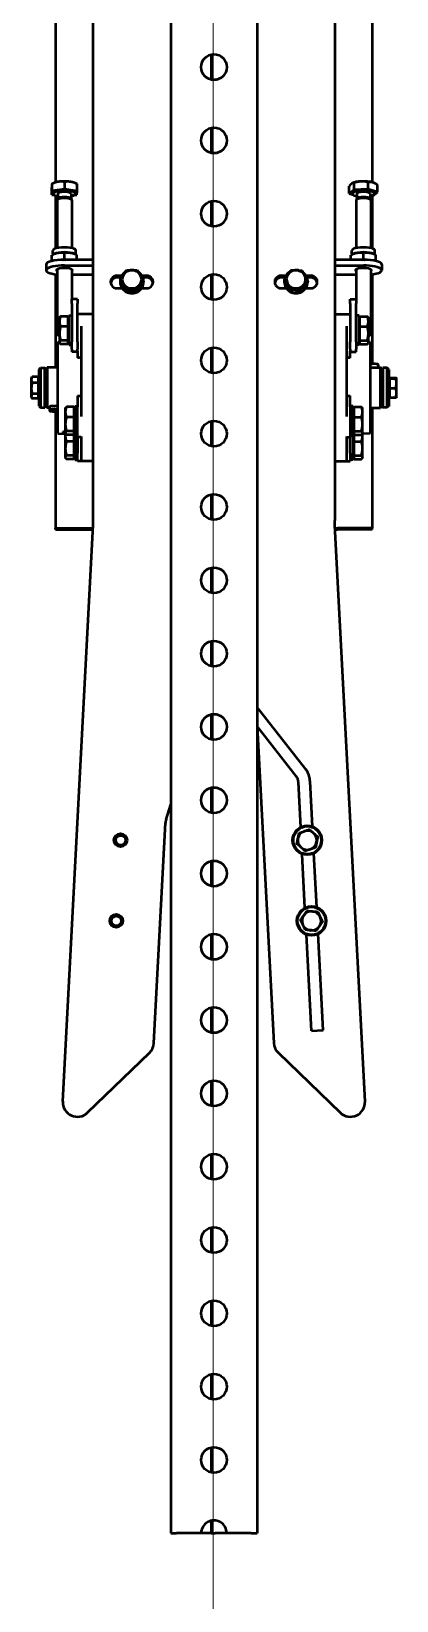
# Model space of a CAD drawing. Extents: x -3873 to 164127, y 7129 to 96529.
# Drawn here: x 54229 to 54479, y 54126 to 55197 of the extents above; entities that cross this region are included whole.
import ezdxf

# ---------------------------------------------------------------- set-up
doc = ezdxf.new("R2010")
doc.units = 0
doc.linetypes.add('CONTINOUS', pattern=[0])
doc.layers.add('LAYOUT Kromeka', color=1, linetype='CONTINUOUS', lineweight=5)
doc.layers.add('Visible (ISO)', color=7, linetype='CONTINUOUS', lineweight=50)

# ---------------------------------------------------------------- blocks, each defined once
blk = doc.blocks.new('Kafa koparma motorlu')
at = {"layer": 'Visible (ISO)', "color": 0, "transparency": 33554687}
for p, q in [((777.5, 569.3), (776.5, 568.3)), ((803.5, 568.3), (776.5, 568.3)), ((776.5, 568.3), (776.5, 565.3)), ((777.5, 569.3), (802.5, 569.3)), ((782.6, 569.9), (782.6, 574)), ((785.9, 569.9), (782.6, 569.9)), ((783.5, 574.6), (782.8, 574.2)), ((784.2, 574.6), (783.5, 574.6)), ((789.6, 574.6), (784.2, 574.6)), ((784.3, 569.9), (784.3, 569.3)), ((785.9, 569.9), (785.9, 574)), ((793.4, 569.9), (785.9, 569.9)), ((795.4, 574.6), (789.6, 574.6)), ((793.4, 569.9), (793.4, 574)), ((797.5, 569.9), (793.4, 569.9)), ((796.5, 574.6), (795.4, 574.6)), ((795.7, 569.9), (795.7, 569.3)), ((796.5, 574.6), (797.3, 574.2)), ((797.5, 569.9), (797.5, 574)), ((802.5, 569.3), (803.5, 568.3)), ((803.5, 568.3), (803.5, 565.3)), ((693.3, 558), (694.3, 558)), ((693.3, 558), (693.3, 534.4)), ((773.9, 558), (694.3, 558)), ((694.3, 558), (694.3, 534.4)), ((774.2, 560.2), (774.6, 561)), ((774.2, 558.4), (774.2, 560.2)), ((775, 560.2), (774.2, 560.2)), ((774.6, 557.6), (774.2, 558.4)), ((775, 558.4), (774.2, 558.4)), ((776.7, 562.3), (774.6, 562.3)), ((774.6, 561), (775, 560.2)), ((775, 558.4), (774.6, 557.6)), ((775, 560.2), (775, 558.4)), ((776.9, 564.3), (776.3, 563.7)), ((803.8, 563.7), (776.3, 563.7)), ((776.3, 562.3), (776.3, 563.7)), ((776.5, 565.3), (803.5, 565.3)), ((777.5, 564.3), (776.5, 565.3)), ((803.2, 564.3), (776.9, 564.3)), ((802.5, 564.3), (803.5, 565.3)), ((803.2, 564.3), (803.8, 563.7)), ((803.8, 556.5), (803.8, 563.7)), ((867.4, 558), (803.8, 558)), ((825.5, 555.9), (826.3, 556.8)), ((870.8, 557), (826.7, 557)), ((874.1, 564.5), (870.2, 564.5)), ((876.5, 560.5), (880.5, 560.5)), ((881.3, 558.9), (880.5, 560.5)), ((880.9, 559.8), (883.7, 559.8)), ((921.1, 558), (885, 558)), ((918, 557), (885.3, 557)), ((919.1, 556.6), (918.2, 557)), ((922.4, 556.6), (919, 556.6)), ((921.7, 560.6), (921.5, 558.8)), ((921.7, 560.6), (926.6, 560.6)), ((924.3, 560.4), (921.7, 560.6)), ((923, 559.7), (922.4, 559.7)), ((924.3, 560.4), (929.1, 560.4)), ((925.5, 551.8), (924.3, 560.4)), ((929.6, 559.5), (929.1, 560.4)), ((1436.2, 558), (930.1, 558)), ((303.3, 553.1), (696.4, 532.5)), ((741.4, 545.6), (741.4, 550.6)), ((742.4, 551.4), (742.1, 551.2)), ((742.6, 551.4), (742.4, 551.4)), ((748.7, 551.4), (742.6, 551.4)), ((743.9, 545.6), (743.9, 550.6)), ((756.9, 551.4), (748.7, 551.4)), ((753.4, 545.6), (753.4, 550.6)), ((758.6, 551.4), (756.9, 551.4)), ((757.9, 545.6), (757.9, 550.6)), ((758.9, 556.5), (758.6, 551.2)), ((758.9, 551.4), (758.6, 551.2)), ((758.9, 556.5), (821.2, 556.5)), ((759.2, 551.4), (758.9, 551.4)), ((765.2, 551.4), (759.2, 551.4)), ((760.5, 545.6), (760.5, 550.6)), ((773.4, 551.4), (765.2, 551.4)), ((770, 545.6), (770, 550.6)), ((775.9, 551.4), (773.4, 551.4)), ((775.9, 551.4), (776.2, 551.2)), ((776.9, 545.6), (776.9, 550.6)), ((814.4, 547), (814.5, 547)), ((814.4, 543), (814.4, 547)), ((816.4, 547), (814.5, 547)), ((816.4, 547), (821.3, 547)), ((839.2, 549), (819.2, 549)), ((819.2, 549), (819.2, 547)), ((819.8, 549.6), (819.8, 554.6)), ((822.3, 549.6), (819.8, 549.6)), ((820.7, 555.4), (820.4, 555.2)), ((821, 555.4), (820.7, 555.4)), ((827, 555.4), (821, 555.4)), ((821.2, 556.5), (821.3, 555.4)), ((847.4, 547), (821.3, 547)), ((821.5, 549.6), (821.5, 549)), ((822.3, 549.6), (822.3, 554.6)), ((831.8, 549.6), (822.3, 549.6)), ((835.2, 555.4), (827, 555.4)), ((831.8, 549.6), (831.8, 554.6)), ((838.7, 549.6), (831.8, 549.6)), ((837.7, 555.4), (835.2, 555.4)), ((836.9, 549.6), (836.9, 549)), ((837.7, 555.4), (838, 555.2)), ((838.7, 549.6), (838.7, 554.6)), ((839.2, 549), (839.2, 547)), ((847.4, 547), (850.4, 547)), ((850.4, 543), (850.4, 547)), ((870.8, 547), (850.4, 547)), ((867, 532.5), (867, 547)), ((873.5, 552), (873.5, 532.5)), ((877.3, 532.5), (877.3, 552)), ((877.7, 552), (881.8, 552)), ((918, 547), (885.3, 547)), ((919.1, 547.4), (918.2, 547)), ((922.4, 547.4), (919, 547.4)), ((924.2, 543.4), (925.5, 551.8)), ((925.5, 551.8), (930.4, 551.8)), ((295.6, 536.2), (336.3, 494)), ((739.9, 543), (745.4, 543)), ((739.9, 540.6), (739.9, 543)), ((739.9, 532.5), (739.9, 540.6)), ((756.8, 540.6), (740.2, 540.6)), ((757.4, 545), (740.9, 545)), ((740.9, 545), (740.9, 543)), ((743.9, 545.6), (741.4, 545.6)), ((743.2, 545.6), (743.2, 545)), ((753.4, 545.6), (743.9, 545.6)), ((756.4, 543), (745.4, 543)), ((757.9, 545.6), (753.4, 545.6)), ((756.4, 543), (776.9, 543)), ((756.4, 540.6), (756.4, 543)), ((777.4, 545), (757.4, 545)), ((757.4, 545), (757.4, 543)), ((760.5, 545.6), (757.9, 545.6)), ((758.3, 545.6), (758.3, 545)), ((759.7, 545.6), (759.7, 545)), ((770, 545.6), (760.5, 545.6)), ((776.9, 545.6), (770, 545.6)), ((832.1, 540.6), (770.3, 540.6)), ((775.1, 545.6), (775.1, 545)), ((784.6, 543), (776.9, 543)), ((777.4, 545), (777.4, 543)), ((814.9, 543), (810.5, 543)), ((814.9, 543), (816.4, 543)), ((821.3, 543), (816.4, 543)), ((821.3, 543), (828.8, 543)), ((828.8, 543), (835.1, 543)), ((835.1, 543), (847.4, 543)), ((840.2, 540.6), (840.2, 543)), ((840.2, 532.5), (840.2, 540.6)), ((850.4, 543), (847.4, 543)), ((877.3, 543.5), (880.5, 543.5)), ((881.3, 545.1), (880.5, 543.5)), ((880.9, 544.2), (883.7, 544.2)), ((921.4, 545.3), (921.7, 543.6)), ((921.7, 543.6), (924.2, 543.4)), ((923, 544.3), (922.4, 544.3)), ((924.2, 543.4), (929.1, 543.4)), ((929.6, 544.5), (929.1, 543.4)), ((696.4, 532.5), (699.5, 532.5)), ((699.5, 532.5), (1436.2, 532.5)), ((857.8, 512.6), (857.8, 516)), ((862.6, 514), (862.2, 514)), ((865.2, 513.5), (865.2, 516)), ((866.5, 516), (866.5, 512.9)), ((856.4, 509.8), (862.7, 513.5)), ((856.4, 509.8), (857.5, 509.8)), ((856.4, 502.2), (856.4, 509.8)), ((862.7, 513.5), (863.8, 513.5)), ((856.4, 502.2), (857.5, 502.2)), ((862.7, 498.5), (856.4, 502.2)), ((857.8, 496), (857.8, 499.4)), ((862.6, 498), (862.2, 498)), ((862.7, 498.5), (863.8, 498.5)), ((865.2, 496), (865.2, 498.5)), ((866.5, 499.1), (866.5, 496)), ((343, 490.9), (493.2, 483.1)), ((495.6, 482.6), (505.8, 479.5)), ((8.7, 479.5), (8.7, 475.5)), ((1436.2, 479.5), (8.7, 479.5)), ((8.7, 458.7), (8.7, 475.5)), ((8.7, 457), (8.7, 458.7)), ((8.7, 452), (8.7, 457)), ((17.3, 452), (8.7, 452)), ((8.7, 452), (8.7, 449.2)), ((67.3, 452), (50.2, 452)), ((117.3, 452), (100.2, 452)), ((167.3, 452), (150.2, 452)), ((217.3, 452), (200.2, 452)), ((267.3, 452), (250.2, 452)), ((317.3, 452), (300.2, 452)), ((367.3, 452), (350.2, 452)), ((417.3, 452), (400.2, 452)), ((467.3, 452), (450.2, 452)), ((517.3, 452), (500.2, 452)), ((567.3, 452), (550.2, 452)), ((617.3, 452), (600.2, 452)), ((667.3, 452), (650.2, 452)), ((717.3, 452), (700.2, 452)), ((767.3, 452), (750.2, 452)), ((817.3, 452), (800.2, 452)), ((867.3, 452), (850.2, 452)), ((917.3, 452), (900.2, 452)), ((967.3, 452), (950.2, 452)), ((1017.3, 452), (1000.2, 452)), ((8.7, 441.3), (8.7, 449.2)), ((8.7, 424.5), (8.7, 441.3)), ((8.7, 424.5), (8.7, 420.5)), ((2360.3, 420.5), (8.7, 420.5)), ((559, 420.4), (343, 409.1)), ((525, 393.8), (559.2, 420.5)), ((530, 387.5), (572.1, 420.5)), ((336.3, 406), (295.6, 363.8)), ((856.3, 390.6), (856.7, 398.1)), ((856.7, 398.1), (863.1, 401.5)), ((856.7, 398.1), (857.7, 398.1)), ((857.8, 400.6), (857.8, 404)), ((862.6, 402), (862.2, 402)), ((863.1, 401.5), (864.2, 401.5)), ((865.2, 401.5), (865.2, 404)), ((866.5, 404), (866.5, 400.9)), ((351.3, 383.5), (417.1, 386.9)), ((435.4, 387.9), (472, 389.8)), ((490.3, 390.7), (521.1, 392.4)), ((856.3, 390.6), (857.3, 390.6)), ((862.3, 386.5), (856.3, 390.6)), ((857.8, 384), (857.8, 387.4)), ((862.6, 386), (862.2, 386)), ((862.3, 386.5), (863.4, 386.5)), ((865.2, 384), (865.2, 386.5)), ((866.5, 387.1), (866.5, 384)), ((351.3, 383.5), (351.8, 375.5)), ((351.8, 375.5), (417.5, 378.9)), ((435.8, 379.9), (472.4, 381.8)), ((490.7, 382.8), (521.5, 384.4)), ((303.3, 346.9), (696.4, 367.5)), ((693.3, 342), (693.3, 365.6)), ((694.3, 342), (694.3, 365.6)), ((696.4, 367.5), (699.5, 367.5)), ((2195.1, 367.5), (699.5, 367.5)), ((739.9, 367.5), (739.9, 359.4)), ((840.2, 367.5), (840.2, 359.4)), ((867, 353), (867, 367.5)), ((873.5, 367.5), (873.5, 348)), ((877.3, 348), (877.3, 367.5)), ((739.9, 359.4), (739.9, 357)), ((745.4, 357), (739.9, 357)), ((740.2, 359.4), (756.8, 359.4)), ((740.9, 355), (740.9, 357)), ((740.9, 355), (757.4, 355)), ((741.4, 354.4), (743.9, 354.4)), ((741.4, 354.4), (741.4, 349.4)), ((743.2, 354.4), (743.2, 355)), ((743.9, 354.4), (743.9, 349.4)), ((743.9, 354.4), (753.4, 354.4)), ((745.4, 357), (756.4, 357)), ((753.4, 354.4), (753.4, 349.4)), ((753.4, 354.4), (757.9, 354.4)), ((756.4, 359.4), (756.4, 357)), ((776.9, 357), (756.4, 357)), ((757.4, 355), (757.4, 357)), ((757.4, 355), (777.4, 355)), ((757.9, 354.4), (760.5, 354.4)), ((757.9, 354.4), (757.9, 349.4)), ((758.3, 354.4), (758.3, 355)), ((759.7, 354.4), (759.7, 355)), ((760.5, 354.4), (760.5, 349.4)), ((760.5, 354.4), (770, 354.4)), ((770, 354.4), (770, 349.4)), ((770, 354.4), (776.9, 354.4)), ((770.3, 359.4), (832.1, 359.4)), ((775.1, 354.4), (775.1, 355)), ((776.9, 357), (784.6, 357)), ((776.9, 354.4), (776.9, 349.4)), ((777.4, 355), (777.4, 357)), ((810.5, 357), (814.9, 357)), ((814.4, 357), (814.4, 353)), ((816.4, 357), (814.9, 357)), ((816.4, 357), (821.3, 357)), ((828.8, 357), (821.3, 357)), ((835.1, 357), (828.8, 357)), ((847.4, 357), (835.1, 357)), ((840.2, 359.4), (840.2, 357)), ((847.4, 357), (850.4, 357)), ((850.4, 357), (850.4, 353)), ((877.3, 356.5), (880.5, 356.5)), ((881.3, 354.9), (880.5, 356.5)), ((880.9, 355.8), (883.7, 355.8)), ((922.5, 357.7), (921.8, 355.4)), ((923, 355.7), (922.4, 355.7)), ((924.9, 354.4), (922.5, 357.7)), ((922.5, 357.7), (927.4, 357.7)), ((925.4, 344.7), (924.9, 354.4)), ((924.9, 354.4), (929.8, 354.4)), ((929.6, 355.5), (929.5, 355.6)), ((742.4, 348.6), (742.1, 348.8)), ((742.4, 348.6), (742.6, 348.6)), ((742.6, 348.6), (748.7, 348.6)), ((748.7, 348.6), (756.9, 348.6)), ((756.9, 348.6), (758.6, 348.6)), ((758.9, 348.6), (758.6, 348.8)), ((758.9, 343.5), (758.6, 348.8)), ((758.9, 348.6), (759.2, 348.6)), ((821.2, 343.5), (758.9, 343.5)), ((759.2, 348.6), (765.2, 348.6)), ((765.2, 348.6), (773.4, 348.6)), ((773.4, 348.6), (775.9, 348.6)), ((775.9, 348.6), (776.2, 348.8)), ((776.3, 343.5), (776.3, 336.3)), ((803.8, 343.5), (803.8, 336.3)), ((814.5, 353), (814.4, 353)), ((814.5, 353), (816.4, 353)), ((821.3, 353), (816.4, 353)), ((819.2, 351), (819.2, 353)), ((819.2, 351), (839.2, 351)), ((819.8, 350.4), (822.3, 350.4)), ((819.8, 350.4), (819.8, 345.4)), ((820.7, 344.6), (820.4, 344.8)), ((820.7, 344.6), (821, 344.6)), ((821, 344.6), (827, 344.6)), ((821.2, 343.5), (821.3, 344.6)), ((821.3, 353), (847.4, 353)), ((821.5, 350.4), (821.5, 351)), ((822.3, 350.4), (822.3, 345.4)), ((822.3, 350.4), (831.8, 350.4)), ((825.5, 344.1), (826.3, 343.2)), ((870.8, 343), (826.7, 343)), ((827, 344.6), (835.2, 344.6)), ((831.8, 350.4), (831.8, 345.4)), ((831.8, 350.4), (838.7, 350.4)), ((835.2, 344.6), (837.7, 344.6)), ((836.9, 350.4), (836.9, 351)), ((837.7, 344.6), (838, 344.8)), ((838.7, 350.4), (838.7, 345.4)), ((839.2, 351), (839.2, 353)), ((850.4, 353), (847.4, 353)), ((870.8, 353), (850.4, 353)), ((877.7, 348), (881.8, 348)), ((918, 353), (885.3, 353)), ((918, 343), (885.3, 343)), ((919.1, 352.6), (918.2, 353)), ((919.1, 343.4), (918.2, 343)), ((922.4, 352.6), (919, 352.6)), ((922.4, 343.4), (919, 343.4)), ((921, 342.5), (921, 341.6)), ((923.4, 338.3), (925.4, 344.7)), ((925.4, 344.7), (930.2, 344.7)), ((693.3, 342), (694.3, 342)), ((776.3, 342), (694.3, 342)), ((776.3, 336.3), (803.8, 336.3)), ((776.9, 335.7), (776.3, 336.3)), ((777.5, 335.7), (776.5, 334.7)), ((803.5, 334.7), (776.5, 334.7)), ((776.5, 331.7), (776.5, 334.7)), ((776.9, 335.7), (803.2, 335.7)), ((802.5, 335.7), (803.5, 334.7)), ((803.2, 335.7), (803.8, 336.3)), ((803.5, 331.7), (803.5, 334.7)), ((803.8, 337.7), (805.5, 337.7)), ((867.4, 342), (806.2, 342)), ((874.1, 335.5), (870.2, 335.5)), ((876.5, 339.5), (880.5, 339.5)), ((881.3, 341.1), (880.5, 339.5)), ((880.9, 340.2), (883.7, 340.2)), ((921, 342), (885, 342)), ((921, 341.6), (923.4, 338.3)), ((923, 340.3), (922.4, 340.3)), ((923.4, 338.3), (928.3, 338.3)), ((929.6, 340.5), (929.5, 340.3)), ((1902.2, 342), (930.1, 342)), ((776.5, 331.7), (803.5, 331.7)), ((777.5, 330.7), (776.5, 331.7)), ((802.5, 330.7), (777.5, 330.7)), ((783.4, 330.1), (789.8, 330.1)), ((783.4, 330.1), (783.4, 326)), ((783.5, 325.4), (786.6, 325.4)), ((783.5, 325.4), (783.5, 325.4)), ((784.3, 330.1), (784.3, 330.7)), ((786.6, 325.4), (793.1, 325.4)), ((789.8, 330.1), (796.4, 330.1)), ((789.8, 330.1), (789.8, 326)), ((793.1, 325.4), (796.5, 325.4)), ((795.7, 330.1), (795.7, 330.7)), ((796.4, 330.1), (796.4, 326)), ((796.4, 330.1), (796.7, 330.1)), ((796.5, 325.4), (796.5, 325.4)), ((796.5, 325.4), (796.6, 325.4)), ((796.7, 330.1), (796.7, 326)), ((802.5, 330.7), (803.5, 331.7))]:
    blk.add_line(p, q, dxfattribs=at)
for centre, radius in [((426.4, 516.6), 4.5), ((426.4, 516.6), 4.2), ((426.4, 516.6), 4), ((426.4, 516.6), 3.32), ((481.4, 513.7), 4.5), ((481.4, 513.7), 4.2), ((481.4, 513.7), 4), ((481.4, 513.7), 3.32), ((58.7, 450), 8.75), ((108.7, 450), 8.75), ((158.7, 450), 8.75), ((208.7, 450), 8.75), ((258.7, 450), 8.75), ((308.7, 450), 8.75), ((358.7, 450), 8.75), ((408.7, 450), 8.75), ((458.7, 450), 8.75), ((508.7, 450), 8.75), ((558.7, 450), 8.75), ((608.7, 450), 8.75), ((658.7, 450), 8.75), ((708.7, 450), 8.75), ((758.7, 450), 8.75), ((808.7, 450), 8.75), ((858.7, 450), 8.75), ((908.7, 450), 8.75), ((958.7, 450), 8.75), ((1008.7, 450), 8.75), ((481.4, 386.3), 10), ((426.4, 383.4), 10), ((426.4, 383.4), 9.5), ((481.4, 386.3), 9.5)]:
    blk.add_circle(centre, radius, dxfattribs=at)
for centre, radius, start, end in [((302.8, 543.1), 10, 87, 224), ((343.5, 500.9), 10, 224, 267), ((492.6, 473.1), 10, 72.9822, 87), ((8.7, 450), 8.75, 270, 90), ((343.5, 399.1), 10, 93, 136), ((426.4, 383.4), 6.5, 115.1483, 175.1483), ((426.4, 383.4), 6.5, 55.1483, 115.1483), ((426.4, 383.4), 6.5, 355.1483, 55.1483), ((481.4, 386.3), 6.5, 139.0675, 199.0675), ((481.4, 386.3), 6.5, 79.0675, 139.0675), ((481.4, 386.3), 6.5, 19.0675, 79.0675), ((481.4, 386.3), 6.5, 319.0675, 19.0675), ((426.4, 383.4), 6.5, 175.1483, 235.1483), ((426.4, 383.4), 6.5, 235.1483, 295.1483), ((426.4, 383.4), 6.5, 295.1483, 355.1483), ((481.4, 386.3), 6.5, 199.0675, 259.0675), ((481.4, 386.3), 6.5, 259.0675, 319.0675), ((302.8, 356.9), 10, 136, 273)]:
    blk.add_arc(centre, radius, start, end, dxfattribs=at)
for centre, major_axis, ratio, start_param, end_param in [((774.6, 559.3), (0, -3), 0.258819, 0.367208, 5.915977), ((826.7, 552), (0, 5), 0.258819, 5.460179, 6.554419), ((870.2, 552), (0, 12.5), 0.258819, 4.712389, 7.442465), ((870.2, 552), (0, 5.5), 0.258819, 2.711893, 6.712885), ((874.1, 552), (0, 12.5), 0.258819, 4.712389, 6.283185), ((880.4, 552), (0, 7.8), 0.258819, 3.624213, 5.800565), ((883.7, 552), (0, -7.8), 0.258819, 0, 3.141593), ((918, 552), (0, -5), 0.258819, 0, 3.141593), ((918.9, 552), (0, -4.59), 0.258819, 0.118474, 3.023119), ((922.4, 552), (0, -7.7), 0.258819, 5.351684, 10.356279), ((922.4, 552), (0, -4.59), 0.258819, 0, 3.141593), ((923, 552), (0, -7.7), 0.258819, 0, 3.141593), ((928.6, 552), (0, -8.5), 0.258819, 2.077814, 2.658973), ((825.8, 552), (0, 4.08), 0.258819, 5.697609, 6.868762), ((928.6, 552), (0, -8.5), 0.258819, 0.48262, 1.030617), ((928.6, 552), (0, -8.5), 0.258819, 1.030617, 2.077814), ((695.2, 534.4), (0, -7.4), 0.258819, 4.712389, 4.94984), ((695.2, 534.4), (0, -3.4), 0.258819, 4.712389, 5.269984), ((862.2, 506), (0, 8), 0.965926, 0, 3.141593), ((862.6, 506), (0, 8), 0.965926, 5.302298, 10.405665), ((862.2, 516), (0, 4.5), 0.965926, 4.712389, 7.853982), ((860.9, 516), (0, 4.5), 0.965926, 4.712389, 6.133769), ((863.9, 506), (0, -6.5), 0.965926, 3.665191, 4.712389), ((863.9, 506), (0, -6.5), 0.965926, 4.712389, 5.759587), ((863.9, 506), (0, 6.5), 0.965926, 5.759587, 6.806784), ((863.9, 506), (0, 6.5), 0.965926, 4.712389, 5.759587), ((863.9, 506), (0, 6.5), 0.965926, 3.665191, 4.712389), ((862.6, 506), (0, 8), 0.965926, 4.555488, 4.86929), ((862.2, 496), (0, -4.5), 0.965926, 4.712389, 7.853982), ((863.9, 506), (0, -6.5), 0.965926, 5.759587, 6.806784), ((860.9, 496), (0, -4.5), 0.965926, 0.149416, 1.570796), ((862.2, 404), (0, 4.5), 0.965926, 4.712389, 7.853982), ((860.9, 404), (0, 4.5), 0.965926, 4.712389, 6.133769), ((862.2, 394), (0, 8), 0.965926, 0, 3.141593), ((862.6, 394), (0, 8), 0.965926, 5.267146, 10.370253), ((863.9, 394), (0, -6.5), 0.965926, 3.611199, 4.658396), ((863.9, 394), (0, 6.5), 0.965926, 5.705594, 6.752791), ((863.9, 394), (0, 6.5), 0.965926, 4.658396, 5.705594), ((863.9, 394), (0, -6.5), 0.965926, 4.658396, 5.705594), ((863.9, 394), (0, -6.5), 0.965926, 5.705594, 6.752791), ((863.9, 394), (0, 6.5), 0.965926, 3.611199, 4.658396), ((862.6, 394), (0, 8), 0.965926, 4.497272, 4.815197), ((862.2, 384), (0, -4.5), 0.965926, 4.712389, 7.853982), ((860.9, 384), (0, -4.5), 0.965926, 0.149416, 1.570796), ((695.2, 365.6), (0, 7.4), 0.258819, 1.333345, 1.570796), ((695.2, 365.6), (0, 3.4), 0.258819, 1.013201, 1.570796), ((870.2, 348), (0, 5.5), 0.258819, 2.711893, 6.712885), ((880.4, 348), (0, 7.8), 0.258819, 3.624213, 5.800565), ((883.7, 348), (0, -7.8), 0.258819, 0, 3.141593), ((922.4, 348), (0, -7.7), 0.258819, 5.351684, 10.356279), ((923, 348), (0, -7.7), 0.258819, 0, 3.141593), ((928.6, 348), (0, -8.5), 0.258819, 1.751227, 2.658973), ((805.5, 340.7), (0, 3), 0.258819, 3.141593, 5.915977), ((825.8, 348), (0, -4.08), 0.258819, 5.697609, 6.868762), ((826.7, 348), (0, -5), 0.258819, 6.011952, 7.106192), ((870.2, 348), (0, -12.5), 0.258819, 5.123906, 7.853982), ((874.1, 348), (0, -12.5), 0.258819, 0, 1.570796), ((918, 348), (0, -5), 0.258819, 0, 3.141593), ((918.9, 348), (0, -4.59), 0.258819, 0.118474, 3.023119), ((922.4, 348), (0, -4.59), 0.258819, 0, 3.141593), ((928.6, 348), (0, -8.5), 0.258819, 0.70403, 1.751227), ((928.6, 348), (0, -8.5), 0.258819, 0.48262, 0.70403)]:
    blk.add_ellipse(centre, major_axis=major_axis, ratio=ratio, start_param=start_param, end_param=end_param, dxfattribs=at)
for points, weights in [([(784.2, 574.6), (783.4, 574.6), (782.6, 574)], [1, 1.0379548493, 1]), ([(785.9, 574), (785, 574.6), (784.2, 574.6)], [1, 1.0379548493, 1]), ([(789.6, 574.6), (787.9, 574.6), (785.9, 574)], [1, 1.0379548493, 1]), ([(793.4, 574), (791.3, 574.6), (789.6, 574.6)], [1, 1.0379548493, 1]), ([(795.4, 574.6), (794.5, 574.6), (793.4, 574)], [1, 1.0379548493, 1]), ([(797.5, 574), (796.4, 574.6), (795.4, 574.6)], [1, 1.0379548493, 1]), ([(797.3, 574.2), (797.4, 574.1), (797.5, 574)], [1.00905583581, 1.00525568261, 1]), ([(876.5, 560.5), (876.5, 560.5), (876.5, 560.4)], [1, 1.00083792921, 1.00166678119]), ([(876.5, 560.5), (876.5, 560.5), (876.5, 560.5)], [1.00110281406, 1.00055338657, 1]), ([(880.5, 560.5), (880.5, 560.5), (880.5, 560.5)], [1, 1.00630568469, 1.01209732256]), ([(881.8, 552), (882.5, 556.3), (880.5, 560.5)], [1, 1.15470053838, 1]), ([(928.6, 560.5), (928, 560.5), (926.6, 560.6)], [1, 1.0379548493, 1]), ([(929.1, 560.4), (929.2, 560.5), (928.6, 560.5)], [1, 1.0379548493, 1]), ([(930.5, 556.1), (930.2, 558.1), (929.1, 560.4)], [1, 1.0379548493, 1]), ([(742.6, 551.4), (742.1, 551.4), (741.4, 550.6)], [1, 1.0379548493, 1]), ([(743.9, 550.6), (743.2, 551.4), (742.6, 551.4)], [1, 1.0379548493, 1]), ([(748.7, 551.4), (746.5, 551.4), (743.9, 550.6)], [1, 1.0379548493, 1]), ([(753.4, 550.6), (750.9, 551.4), (748.7, 551.4)], [1, 1.0379548493, 1]), ([(756.9, 551.4), (755.3, 551.4), (753.4, 550.6)], [1, 1.0379548493, 1]), ([(758.6, 551.2), (757.7, 551.4), (756.9, 551.4)], [1.01896474509, 1.01946796044, 1]), ([(759.2, 551.4), (758.6, 551.4), (757.9, 550.6)], [1, 1.0379548493, 1]), ([(760.5, 550.6), (759.8, 551.4), (759.2, 551.4)], [1, 1.0379548493, 1]), ([(765.2, 551.4), (763, 551.4), (760.5, 550.6)], [1, 1.0379548493, 1]), ([(770, 550.6), (767.4, 551.4), (765.2, 551.4)], [1, 1.0379548493, 1]), ([(773.4, 551.4), (771.8, 551.4), (770, 550.6)], [1, 1.0379548493, 1]), ([(776.9, 550.6), (775, 551.4), (773.4, 551.4)], [1, 1.0379548493, 1]), ([(776.2, 551.2), (776.5, 551), (776.9, 550.6)], [1.01895290532, 1.01965956375, 1]), ([(821, 555.4), (820.4, 555.4), (819.8, 554.6)], [1, 1.0379548493, 1]), ([(822.3, 554.6), (821.6, 555.4), (821, 555.4)], [1, 1.0379548493, 1]), ([(827, 555.4), (824.8, 555.4), (822.3, 554.6)], [1, 1.0379548493, 1]), ([(831.8, 554.6), (829.2, 555.4), (827, 555.4)], [1, 1.0379548493, 1]), ([(835.2, 555.4), (833.6, 555.4), (831.8, 554.6)], [1, 1.0379548493, 1]), ([(838.7, 554.6), (836.9, 555.4), (835.2, 555.4)], [1, 1.0379548493, 1]), ([(838, 555.2), (838.4, 555), (838.7, 554.6)], [1.01895290532, 1.01965956375, 1]), ([(877.3, 553), (877.5, 552.5), (877.7, 552)], [1.02926578993, 1.01636381647, 1]), ([(877.7, 552), (877.5, 551.5), (877.3, 551)], [1, 1.01593655248, 1.02858968129]), ([(880.5, 543.5), (882.5, 547.8), (881.8, 552)], [1, 1.15470053838, 1]), ([(929.1, 543.4), (930.1, 545.7), (930.4, 547.6)], [1, 1.0379548493, 1]), ([(930.4, 551.8), (930.8, 554.1), (930.5, 556.1)], [1, 1.0379548493, 1]), ([(930.4, 547.6), (930.8, 549.6), (930.4, 551.8)], [1, 1.0379548493, 1]), ([(784.6, 543), (784.6, 541.8), (784.5, 540.6)], [1, 1.00000220104, 1]), ([(810.6, 540.6), (810.5, 541.8), (810.5, 543)], [1, 1.00000219999, 1]), ([(880.5, 543.5), (880.5, 543.5), (880.5, 543.5)], [1.01209732256, 1.00630568469, 1]), ([(929.1, 543.4), (929.1, 543.4), (929.1, 543.4)], [1.00363246981, 1.00191261512, 1]), ([(857.5, 509.8), (859.3, 510.8), (860.8, 511.6)], [1, 1.0379548493, 1]), ([(857.7, 506), (857.7, 507.7), (857.5, 509.8)], [1, 1.0379548493, 1]), ([(857.5, 502.2), (857.7, 504.3), (857.7, 506)], [1, 1.0379548493, 1]), ([(860.8, 511.6), (862.3, 512.5), (863.8, 513.5)], [1, 1.0379548493, 1]), ([(863.8, 513.5), (865.6, 512.5), (867.1, 511.6)], [1, 1.0379548493, 1]), ([(867.1, 511.6), (868.5, 510.8), (870.1, 509.8)], [1, 1.0379548493, 1]), ([(870.1, 509.8), (870.2, 507.7), (870.2, 506)], [1, 1.0379548493, 1]), ([(870.2, 506), (870.2, 504.3), (870.1, 502.2)], [1, 1.0379548493, 1]), ([(860.8, 500.4), (859.3, 501.2), (857.5, 502.2)], [1, 1.0379548493, 1]), ([(863.8, 498.5), (862.3, 499.5), (860.8, 500.4)], [1, 1.0379548493, 1]), ([(867.1, 500.4), (865.6, 499.5), (863.8, 498.5)], [1, 1.0379548493, 1]), ([(870.1, 502.2), (868.5, 501.2), (867.1, 500.4)], [1, 1.0379548493, 1]), ([(857.7, 398.1), (859.6, 399), (861.1, 399.8)], [1, 1.0379548493, 1]), ([(857.7, 394.4), (857.8, 396.1), (857.7, 398.1)], [1, 1.0379548493, 1]), ([(861.1, 399.8), (862.6, 400.6), (864.2, 401.5)], [1, 1.0379548493, 1]), ([(864.2, 401.5), (866, 400.4), (867.4, 399.4)], [1, 1.0379548493, 1]), ([(867.4, 399.4), (868.8, 398.5), (870.3, 397.4)], [1, 1.0379548493, 1]), ([(870.3, 397.4), (870.3, 395.4), (870.2, 393.6)], [1, 1.0379548493, 1]), ([(420, 383.9), (420.1, 385.7), (420.3, 387.7)], [1, 1.0379548493, 1]), ([(420.3, 387.7), (422.1, 388.5), (423.7, 389.3)], [1, 1.0379548493, 1]), ([(423.7, 389.3), (425.3, 390), (427.1, 390.9)], [1, 1.0379548493, 1]), ([(427.1, 390.9), (428.7, 389.7), (430.2, 388.7)], [1, 1.0379548493, 1]), ([(430.2, 388.7), (431.6, 387.7), (433.2, 386.6)], [1, 1.0379548493, 1]), ([(433.2, 386.6), (433.1, 384.6), (432.9, 382.8)], [1, 1.0379548493, 1]), ([(474, 387.7), (475.3, 389.2), (476.5, 390.5)], [1, 1.0379548493, 1]), ([(475.2, 384.2), (474.7, 385.8), (474, 387.7)], [1, 1.0379548493, 1]), ([(476.5, 390.5), (477.6, 391.8), (478.9, 393.4)], [1, 1.0379548493, 1]), ([(478.9, 393.4), (480.9, 393), (482.6, 392.7)], [1, 1.0379548493, 1]), ([(482.6, 392.7), (484.3, 392.3), (486.3, 391.9)], [1, 1.0379548493, 1]), ([(486.3, 391.9), (486.9, 390), (487.5, 388.4)], [1, 1.0379548493, 1]), ([(487.5, 388.4), (488.1, 386.8), (488.7, 384.9)], [1, 1.0379548493, 1]), ([(857.3, 390.6), (857.6, 392.6), (857.7, 394.4)], [1, 1.0379548493, 1]), ([(860.5, 388.6), (859.1, 389.5), (857.3, 390.6)], [1, 1.0379548493, 1]), ([(863.4, 386.5), (861.9, 387.6), (860.5, 388.6)], [1, 1.0379548493, 1]), ([(866.8, 388.2), (865.3, 387.4), (863.4, 386.5)], [1, 1.0379548493, 1]), ([(869.9, 389.9), (868.3, 389), (866.8, 388.2)], [1, 1.0379548493, 1]), ([(870.2, 393.6), (870.1, 391.9), (869.9, 389.9)], [1, 1.0379548493, 1]), ([(419.6, 380.2), (419.8, 382.2), (420, 383.9)], [1, 1.0379548493, 1]), ([(422.7, 378.1), (421.3, 379.1), (419.6, 380.2)], [1, 1.0379548493, 1]), ([(425.8, 375.9), (424.2, 377.1), (422.7, 378.1)], [1, 1.0379548493, 1]), ([(429.2, 377.5), (427.6, 376.8), (425.8, 375.9)], [1, 1.0379548493, 1]), ([(432.6, 379.1), (430.8, 378.3), (429.2, 377.5)], [1, 1.0379548493, 1]), ([(432.9, 382.8), (432.8, 381.1), (432.6, 379.1)], [1, 1.0379548493, 1]), ([(476.5, 380.6), (475.8, 382.5), (475.2, 384.2)], [1, 1.0379548493, 1]), ([(480.1, 379.9), (478.4, 380.2), (476.5, 380.6)], [1, 1.0379548493, 1]), ([(483.8, 379.2), (481.8, 379.6), (480.1, 379.9)], [1, 1.0379548493, 1]), ([(486.3, 382), (485.1, 380.7), (483.8, 379.2)], [1, 1.0379548493, 1]), ([(488.7, 384.9), (487.4, 383.3), (486.3, 382)], [1, 1.0379548493, 1]), ([(784.5, 359.4), (784.6, 358.2), (784.6, 357)], [1, 1.00000219999, 1]), ([(810.5, 357), (810.5, 358.2), (810.6, 359.4)], [1, 1.00000220104, 1]), ([(880.5, 356.5), (880.5, 356.5), (880.5, 356.5)], [1, 1.00630568469, 1.01209732256]), ([(881.8, 348), (882.5, 352.3), (880.5, 356.5)], [1, 1.15470053838, 1]), ([(929.3, 356), (928.7, 356.8), (927.4, 357.7)], [1, 1.0379548493, 1]), ([(929.8, 354.4), (929.9, 355.2), (929.3, 356)], [1, 1.0379548493, 1]), ([(930.7, 349.5), (930.6, 351.8), (929.8, 354.4)], [1, 1.0379548493, 1]), ([(741.4, 349.4), (742.1, 348.6), (742.6, 348.6)], [1, 1.0379548493, 1]), ([(742.6, 348.6), (743.2, 348.6), (743.9, 349.4)], [1, 1.0379548493, 1]), ([(743.9, 349.4), (746.5, 348.6), (748.7, 348.6)], [1, 1.0379548493, 1]), ([(748.7, 348.6), (750.9, 348.6), (753.4, 349.4)], [1, 1.0379548493, 1]), ([(753.4, 349.4), (755.3, 348.6), (756.9, 348.6)], [1, 1.0379548493, 1]), ([(756.9, 348.6), (757.7, 348.6), (758.6, 348.8)], [1, 1.01946796044, 1.01896474509]), ([(757.9, 349.4), (758.6, 348.6), (759.2, 348.6)], [1, 1.0379548493, 1]), ([(759.2, 348.6), (759.8, 348.6), (760.5, 349.4)], [1, 1.0379548493, 1]), ([(760.5, 349.4), (763, 348.6), (765.2, 348.6)], [1, 1.0379548493, 1]), ([(765.2, 348.6), (767.4, 348.6), (770, 349.4)], [1, 1.0379548493, 1]), ([(770, 349.4), (771.8, 348.6), (773.4, 348.6)], [1, 1.0379548493, 1]), ([(773.4, 348.6), (775, 348.6), (776.9, 349.4)], [1, 1.0379548493, 1]), ([(776.9, 349.4), (776.5, 349), (776.2, 348.8)], [1, 1.01965956375, 1.01895290532]), ([(819.8, 345.4), (820.4, 344.6), (821, 344.6)], [1, 1.0379548493, 1]), ([(821, 344.6), (821.6, 344.6), (822.3, 345.4)], [1, 1.0379548493, 1]), ([(822.3, 345.4), (824.8, 344.6), (827, 344.6)], [1, 1.0379548493, 1]), ([(827, 344.6), (829.2, 344.6), (831.8, 345.4)], [1, 1.0379548493, 1]), ([(831.8, 345.4), (833.6, 344.6), (835.2, 344.6)], [1, 1.0379548493, 1]), ([(835.2, 344.6), (836.9, 344.6), (838.7, 345.4)], [1, 1.0379548493, 1]), ([(838.7, 345.4), (838.4, 345), (838, 344.8)], [1, 1.01965956375, 1.01895290532]), ([(877.3, 349), (877.5, 348.5), (877.7, 348)], [1.02858968129, 1.01593655248, 1]), ([(877.7, 348), (877.5, 347.5), (877.3, 347)], [1, 1.01636381647, 1.02926578993]), ([(880.5, 339.5), (882.5, 343.8), (881.8, 348)], [1, 1.15470053838, 1]), ([(930, 341.5), (930.4, 343), (930.2, 344.7)], [1, 1.0379548493, 1]), ([(930.2, 344.7), (930.8, 347.3), (930.7, 349.5)], [1, 1.0379548493, 1]), ([(876.5, 339.6), (876.5, 339.5), (876.5, 339.5)], [1.00166678119, 1.00083792921, 1]), ([(876.5, 339.5), (876.5, 339.5), (876.5, 339.5)], [1, 1.00055338657, 1.00110281406]), ([(880.5, 339.5), (880.5, 339.5), (880.5, 339.5)], [1.01209732256, 1.00630568469, 1]), ([(928.3, 338.3), (929.5, 340), (930, 341.5)], [1, 1.0379548493, 1]), ([(783.4, 326), (785.1, 325.4), (786.6, 325.4)], [1, 1.0379548493, 1]), ([(783.5, 325.4), (783.5, 325.4), (783.4, 326)], [1.00445456571, 1.03557882403, 1]), ([(786.6, 325.4), (788.1, 325.4), (789.8, 326)], [1, 1.0379548493, 1]), ([(789.8, 326), (791.6, 325.4), (793.1, 325.4)], [1, 1.0379548493, 1]), ([(793.1, 325.4), (794.6, 325.4), (796.4, 326)], [1, 1.0379548493, 1]), ([(796.4, 326), (796.5, 325.4), (796.5, 325.4)], [1, 1.0379548493, 1]), ([(796.5, 325.4), (796.6, 325.4), (796.7, 326)], [1, 1.0379548493, 1])]:
    blk.add_rational_spline(points, weights, degree=2, dxfattribs=at)
for points, knots in [([(776.7, 562.3), (776.8, 562.3), (777, 562.2), (777.2, 561.9), (777.3, 561.7), (777.6, 561.2), (777.7, 560.8), (777.8, 560.1), (777.8, 559.7), (777.8, 559.3)], [1.360773, 1.360773, 1.360773, 1.360773, 1.4741663, 1.4741663, 1.5875595, 1.5875595, 1.7009618, 1.7009618, 1.814364, 1.814364, 1.814364, 1.814364]), ([(777.8, 559.3), (777.8, 558.9), (777.8, 558.5), (777.7, 557.8), (777.6, 557.4), (777.3, 556.9), (777.2, 556.7), (777.1, 556.5), (777.1, 556.5), (777.1, 556.5)], [0, 0, 0, 0, 0.1134022, 0.1134022, 0.2268045, 0.2268045, 0.3401977, 0.3401977, 0.3475965, 0.3475965, 0.3475965, 0.3475965]), ([(759.2, 551.4), (759.2, 551.5), (759.2, 551.6), (759.2, 551.8), (759.3, 551.9), (759.3, 552.2), (759.4, 552.3), (759.4, 552.5), (759.5, 552.5), (759.5, 552.7), (759.6, 552.7), (759.7, 552.8), (759.7, 552.8), (759.8, 552.8), (759.8, 552.8), (759.9, 552.7), (760, 552.7), (760.1, 552.5), (760.1, 552.5), (760.2, 552.3), (760.2, 552.2), (760.3, 551.9), (760.3, 551.8), (760.3, 551.6), (760.4, 551.5), (760.4, 551.4)], [9.05681, 9.05681, 9.05681, 9.05681, 9.339351, 9.339351, 9.827752, 9.827752, 10.316157, 10.316157, 10.804561, 10.804561, 11.292966, 11.292966, 11.78137, 11.78137, 12.269775, 12.269775, 12.758179, 12.758179, 13.246584, 13.246584, 13.734989, 13.734989, 14.22339, 14.22339, 14.50593, 14.50593, 14.50593, 14.50593]), ([(521.1, 392.4), (521.4, 392.4), (521.7, 392.4), (522.3, 392.5), (522.6, 392.6), (523.1, 392.7), (523.4, 392.8), (523.9, 393.1), (524.2, 393.2), (524.6, 393.5), (524.8, 393.6), (525, 393.8)], [6.2831853, 6.2831853, 6.2831853, 6.2831853, 6.4194345, 6.4194345, 6.5556838, 6.5556838, 6.691933, 6.691933, 6.8281822, 6.8281822, 6.9644315, 6.9644315, 6.9644315, 6.9644315]), ([(521.5, 384.4), (522.1, 384.4), (522.7, 384.5), (523.9, 384.7), (524.5, 384.8), (525.7, 385.2), (526.3, 385.4), (527.4, 385.9), (527.9, 386.1), (529, 386.8), (529.5, 387.1), (530, 387.5)], [6.2831853, 6.2831853, 6.2831853, 6.2831853, 6.4194345, 6.4194345, 6.5556838, 6.5556838, 6.691933, 6.691933, 6.8281822, 6.8281822, 6.9644315, 6.9644315, 6.9644315, 6.9644315])]:
    blk.add_open_spline(points, degree=3, knots=knots, dxfattribs=at)

msp = doc.modelspace()

# ---------------------------------------------------------------- linework, layer by layer
at = {"layer": 'LAYOUT Kromeka', "ltscale": 20}
msp.add_line((54353.5, 41869.5), (54353.5, 63607), dxfattribs=at)

# ---------------------------------------------------------------- block references
at = {"layer": 'LAYOUT Kromeka', "linetype": 'CONTINOUS', "lineweight": 9, "ltscale": 25, "transparency": 33554687, "rotation": 89.99999999999999}
msp.add_blockref('Kafa koparma motorlu', (54804, 54163.6), dxfattribs=at)

doc.saveas('drawing.dxf')
